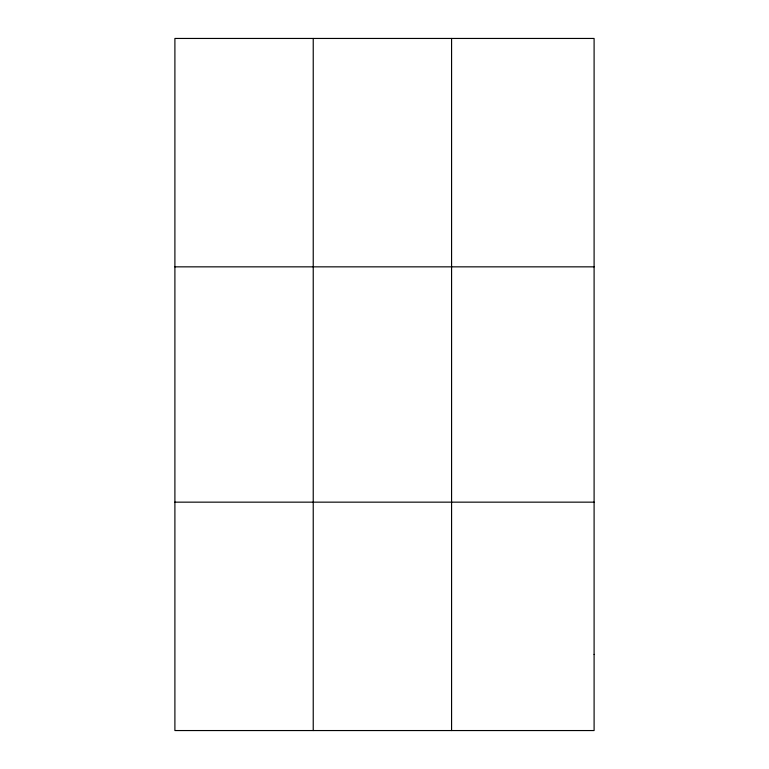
<?xml version="1.0" encoding="UTF-8"?>
<svg xmlns="http://www.w3.org/2000/svg" width="769" height="769" viewBox="0 0 769 769"><rect width="100%" height="100%" fill="white"/><g stroke="black" fill="none" stroke-linecap="round" stroke-linejoin="round"><path stroke-width="1.15" d="M313.233 38.45L313.233 730.55M451.576 38.45L451.576 730.55M174.899 266.843L594.101 266.843M174.899 502.157L594.101 502.157M594.101 654.419L594.101 730.55L174.899 730.55L174.899 38.45L594.101 38.45L594.101 654.419"/></g></svg>
